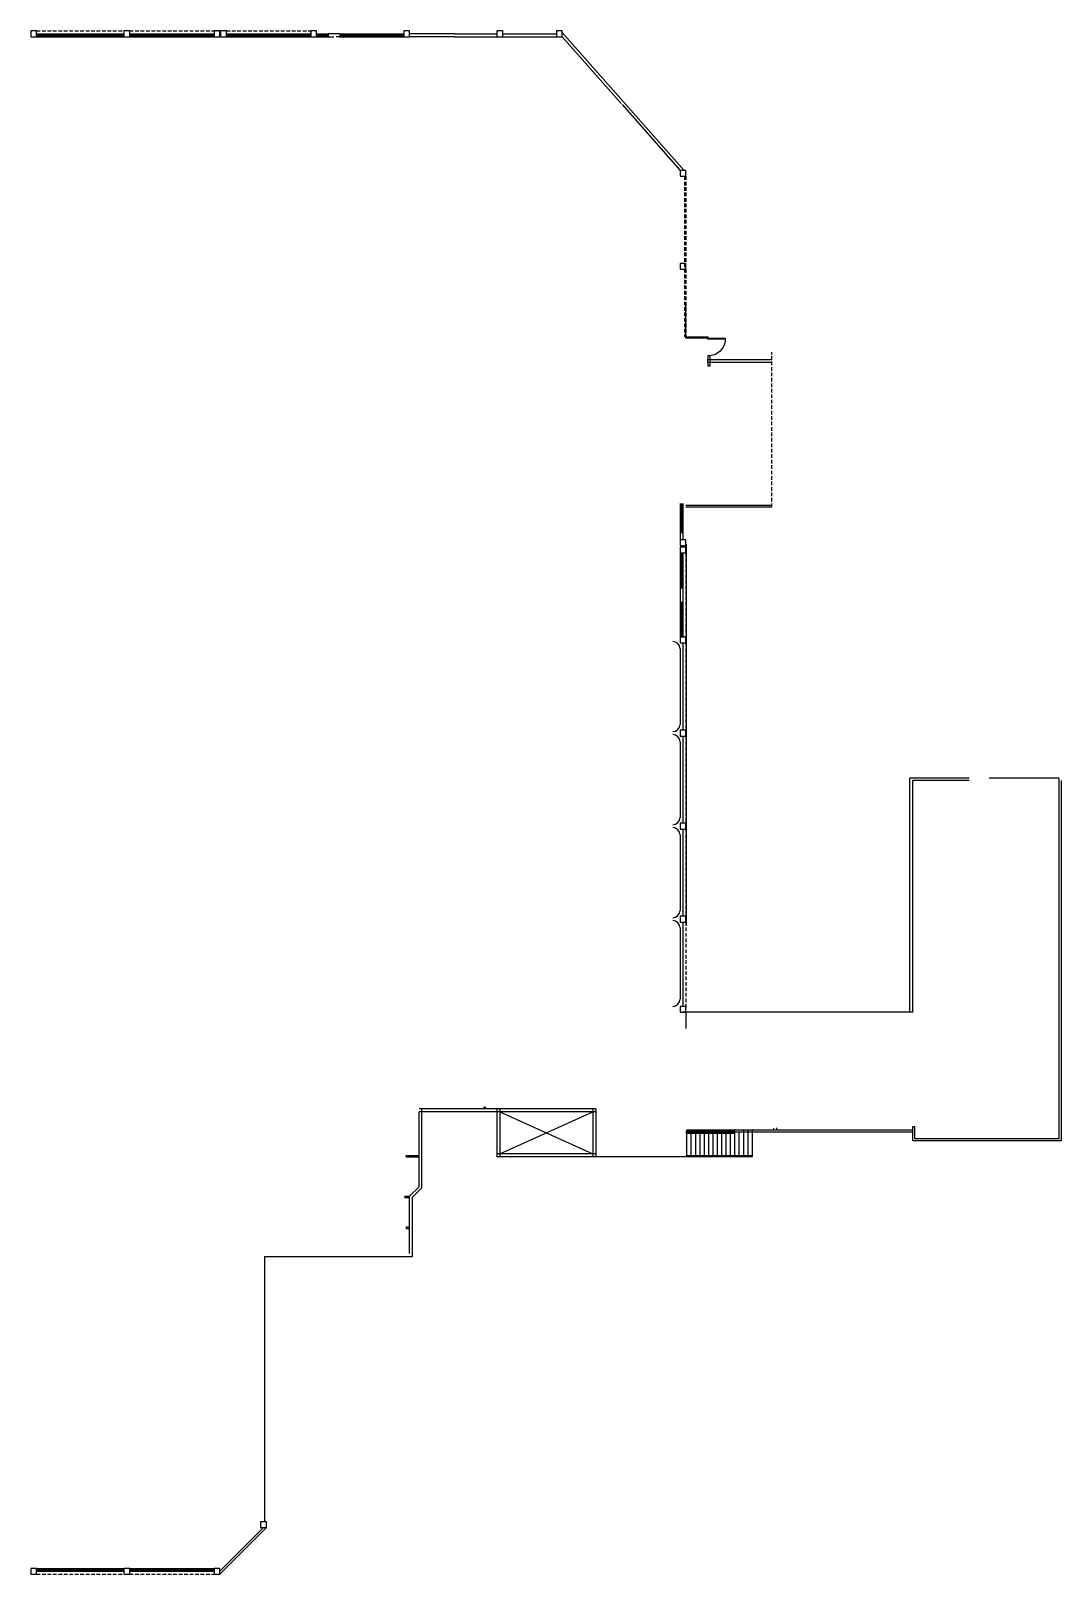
# Model space of a CAD drawing. Header units: metres. Extents: x 51 to 18146, y -212 to 18074.
# Drawn here: x 150 to 220.9, y 885.6 to 991.8 of the extents above; entities that cross this region are included whole.
import ezdxf

# ---------------------------------------------------------------- set-up
doc = ezdxf.new("R2010")
doc.units = ezdxf.units.M
doc.linetypes.add('HIDDEN', pattern=[0.375, 0.25, -0.125])
doc.layers.get('0').update_dxf_attribs({"color": 250})
for name, color, linetype in [('AY', 1, 'Continuous'), ('COL', 2, 'Continuous'), ('GR', 6, 'Continuous'), ('NO', 250, 'Continuous'), ('PA', 7, 'Continuous'), ('PU', 1, 'Continuous'), ('TA', 3, 'Continuous'), ('VE', 5, 'Continuous')]:
    doc.layers.add(name, color=color, linetype=linetype)
doc.layers.get('0').freeze()

# ---------------------------------------------------------------- blocks, each defined once
blk = doc.blocks.new('-COL40-')
at = {"color": 0}
blk.add_lwpolyline([(-0.2, 0.2), (-0.2, -0.2), (0.2, -0.2), (0.2, 0.2)], close=True, dxfattribs=at)
blk = doc.blocks.new('P-IZ')
at = {"color": 0}
blk.add_lwpolyline([(0.05, 1), (0.05, 0), (0, 0), (0, 1), (0.05, 1, -0.429311), (1, 0, -3.280951)], format="xyb", dxfattribs=at)
blk = doc.blocks.new('TERRAZA')
at = {"layer": 'AY', "color": 15, "linetype": 'HIDDEN'}
for p, q in [((150.44, 991.78), (156.44, 991.78)), ((150.44, 991.78), (156.44, 991.78)), ((156.84, 991.78), (162.89, 991.78)), ((163.49, 991.78), (169.29, 991.78)), ((194.99, 981.78), (194.99, 970.74)), ((195.09, 981.78), (195.09, 975.78)), ((195.09, 975.38), (195.09, 970.64)), ((200.99, 959.03), (200.99, 969.68)), ((195.09, 955.88), (195.09, 950.08)), ((195.09, 949.68), (195.09, 943.68)), ((195.09, 943.28), (195.09, 937.28)), ((195.09, 936.88), (195.09, 930.88)), ((195.09, 930.48), (195.09, 924.48)), ((150.44, 885.63), (156.44, 885.63)), ((156.84, 885.63), (162.64, 885.63))]:
    blk.add_line(p, q, dxfattribs=at)
at = {"layer": 'AY', "color": 15}
for p, q in [((195.14, 930.28), (195.14, 956.48)), ((214.57, 940.38), (210.49, 940.38)), ((220.74, 940.38), (220.74, 915.58)), ((210.69, 916.18), (195.14, 916.18)), ((210.69, 916.43), (210.84, 916.43)), ((210.69, 916.03), (210.69, 916.43)), ((210.84, 915.58), (210.84, 916.43)), ((220.74, 915.58), (210.84, 915.58))]:
    blk.add_line(p, q, dxfattribs=at)
for points in [[(210.49, 924.28), (210.49, 940.38)], [(210.69, 924.28), (210.69, 940.23)]]:
    blk.add_lwpolyline(points, dxfattribs=at)
at = {"layer": 'GR', "color": 15}
for p, q in [((199.04, 916.18), (199.04, 914.43)), ((199.34, 916.18), (199.34, 914.43)), ((199.64, 916.18), (199.64, 914.43)), ((195.14, 915.98), (195.14, 914.43)), ((195.44, 915.98), (195.44, 914.43)), ((195.74, 915.98), (195.74, 914.43)), ((196.04, 915.98), (196.04, 914.43)), ((196.34, 915.98), (196.34, 914.43)), ((196.64, 915.98), (196.64, 914.43)), ((196.94, 915.98), (196.94, 914.43)), ((197.24, 915.98), (197.24, 914.43)), ((197.54, 915.98), (197.54, 914.43)), ((197.84, 915.98), (197.84, 914.43)), ((198.14, 915.98), (198.14, 914.43)), ((198.44, 915.98), (198.44, 914.43)), ((198.74, 916.03), (198.74, 914.43))]:
    blk.add_line(p, q, dxfattribs=at)
for points in [[(198.44, 916.08), (198.44, 916.03), (195.14, 916.03), (195.14, 916.13), (198.44, 916.13), (198.44, 916.08), (195.14, 916.08)], [(198.44, 915.98), (198.44, 915.93), (195.14, 915.93), (195.14, 916.03), (198.44, 916.03), (198.44, 915.98), (195.14, 915.98)], [(199.64, 914.38), (199.64, 914.33), (195.14, 914.33), (195.14, 914.43), (199.64, 914.43), (199.64, 914.38), (195.14, 914.38)]]:
    blk.add_lwpolyline(points, dxfattribs=at)
at = {"layer": 'NO'}
for p, q in [((182.49, 991.58), (186.19, 991.58)), ((186.59, 991.68), (194.96, 982.18)), ((182.49, 991.38), (186.19, 991.38)), ((186.59, 991.38), (190.63, 986.79)), ((190.7, 986.72), (194.69, 982.18)), ((195.09, 970.74), (196.59, 970.74)), ((195.24, 970.64), (195.09, 970.64)), ((196.59, 970.64), (195.24, 970.64)), ((196.59, 970.74), (196.59, 970.64)), ((196.74, 969.42), (196.59, 969.42)), ((196.59, 969.42), (196.59, 969.18)), ((196.59, 969.18), (200.99, 969.18)), ((196.59, 968.98), (196.59, 969.18)), ((196.74, 969.42), (196.74, 968.72)), ((196.59, 968.98), (196.59, 968.72)), ((196.74, 968.72), (196.59, 968.72)), ((200.99, 959.13), (195.09, 959.13)), ((200.99, 959.03), (195.09, 959.03)), ((220.74, 940.38), (215.94, 940.38)), ((210.69, 924.28), (194.89, 924.28)), ((176.74, 912.28), (176.74, 917.43)), ((176.94, 912.2), (176.94, 917.63)), ((181.19, 917.77), (181.19, 917.63)), ((181.29, 917.77), (181.29, 917.63)), ((182.29, 917.43), (188.69, 914.53)), ((182.29, 914.53), (188.69, 917.43)), ((201.12, 916.31), (201.12, 916.18)), ((201.32, 916.32), (201.32, 916.18)), ((175.86, 914.43), (176.74, 914.43)), ((175.86, 914.33), (175.86, 914.43)), ((175.86, 914.33), (176.74, 914.33)), ((188.89, 914.53), (182.09, 914.53)), ((188.89, 914.33), (182.09, 914.33)), ((195.14, 914.33), (188.89, 914.33)), ((175.74, 911.63), (176.09, 911.63)), ((175.74, 911.53), (176.09, 911.53)), ((175.87, 909.51), (176.09, 909.51)), ((175.87, 909.41), (175.87, 909.51)), ((175.87, 909.41), (176.09, 909.41)), ((166.14, 889.23), (166.14, 907.48)), ((163.04, 885.83), (166.04, 888.83)), ((166.24, 889.23), (166.14, 889.23))]:
    blk.add_line(p, q, dxfattribs=at)
at = {"layer": 'PA', "color": 15}
for p, q in [((170.49, 991.58), (170.49, 991.38)), ((171.29, 991.58), (170.49, 991.58)), ((171.29, 991.58), (171.29, 991.38)), ((179.19, 991.58), (176.09, 991.58)), ((160.54, 991.38), (160.69, 991.38)), ((170.49, 991.38), (170.89, 991.38)), ((171.29, 991.38), (171.04, 991.38)), ((179.19, 991.38), (176.09, 991.38)), ((200.99, 968.98), (196.59, 968.98)), ((194.69, 957.28), (194.89, 957.28)), ((194.69, 957.28), (194.69, 956.78)), ((194.89, 957.28), (194.89, 956.78)), ((194.69, 953.48), (194.69, 952.48)), ((194.69, 953.48), (194.89, 953.48)), ((194.89, 953.48), (194.89, 952.48)), ((194.69, 952.48), (194.89, 952.48)), ((194.69, 949.28), (194.69, 944.08)), ((194.89, 949.68), (194.89, 943.68)), ((194.69, 942.88), (194.69, 937.68)), ((194.89, 943.28), (194.89, 937.28)), ((194.69, 936.48), (194.69, 931.28)), ((194.89, 936.88), (194.89, 930.88)), ((194.69, 930.08), (194.69, 925.18)), ((194.89, 930.48), (194.89, 924.68))]:
    blk.add_line(p, q, dxfattribs=at)
for centre, start, end in [((194.19, 949.28), 0, 90), ((194.19, 944.08), 270, 0), ((194.19, 942.88), 0, 90), ((194.19, 937.68), 270, 0), ((194.19, 936.48), 0, 90), ((194.19, 931.28), 270, 0), ((194.19, 930.08), 0, 90), ((194.19, 925.18), 270, 0)]:
    blk.add_arc(centre, 0.5, start, end, dxfattribs=at)
at = {"layer": 'TA', "color": 15}
for p, q in [((214.57, 940.23), (210.69, 940.23)), ((195.09, 924.28), (195.09, 923.16)), ((182.09, 917.63), (176.74, 917.63)), ((182.09, 917.43), (176.74, 917.43)), ((188.89, 917.63), (182.09, 917.63)), ((182.09, 917.63), (182.09, 914.33)), ((188.89, 917.43), (182.09, 917.43)), ((182.29, 917.63), (182.29, 914.33)), ((188.69, 917.63), (188.69, 914.33)), ((188.89, 917.63), (188.89, 914.33)), ((176.09, 911.63), (176.74, 912.28)), ((176.29, 911.55), (176.94, 912.2)), ((176.09, 907.68), (176.09, 911.63)), ((176.29, 907.48), (176.29, 911.55)), ((166.14, 907.48), (176.29, 907.48)), ((166.24, 888.83), (163.04, 885.63))]:
    blk.add_line(p, q, dxfattribs=at)
blk.add_lwpolyline([(220.89, 940.23), (220.89, 915.43), (210.69, 915.43), (210.69, 916.03), (195.14, 916.03)], dxfattribs=at)
at = {"layer": 'VE', "color": 15}
for p, q in [((150.44, 991.58), (156.44, 991.58)), ((150.44, 991.58), (156.44, 991.58)), ((150.44, 991.48), (156.44, 991.48)), ((150.44, 991.48), (156.44, 991.48)), ((156.84, 991.58), (162.64, 991.58)), ((156.84, 991.48), (162.64, 991.48)), ((163.49, 991.58), (169.29, 991.58)), ((163.49, 991.48), (169.29, 991.48)), ((169.69, 991.58), (170.49, 991.58)), ((169.69, 991.48), (170.49, 991.48)), ((171.29, 991.58), (175.69, 991.58)), ((171.29, 991.48), (175.69, 991.48)), ((179.19, 991.58), (182.09, 991.58)), ((150.44, 991.43), (156.44, 991.43)), ((150.44, 991.43), (156.44, 991.43)), ((150.44, 991.38), (156.44, 991.38)), ((150.44, 991.38), (156.44, 991.38)), ((156.84, 991.43), (162.64, 991.43)), ((156.84, 991.38), (160.54, 991.38)), ((160.69, 991.38), (162.64, 991.38)), ((163.49, 991.43), (169.29, 991.43)), ((163.49, 991.38), (169.29, 991.38)), ((169.69, 991.43), (170.49, 991.43)), ((169.69, 991.38), (170.49, 991.38)), ((171.29, 991.43), (175.69, 991.43)), ((171.29, 991.38), (175.69, 991.38)), ((179.19, 991.38), (182.09, 991.38)), ((195.09, 970.64), (195.09, 973.08)), ((194.69, 959.28), (194.69, 957.28)), ((194.74, 959.28), (194.74, 957.28)), ((194.79, 959.28), (194.79, 957.28)), ((194.89, 959.28), (194.89, 957.28)), ((194.69, 955.88), (194.69, 953.48)), ((194.74, 955.88), (194.74, 953.48)), ((194.79, 955.88), (194.79, 953.48)), ((194.89, 955.88), (194.89, 953.48)), ((194.69, 952.48), (194.69, 950.08)), ((194.74, 952.48), (194.74, 950.08)), ((194.79, 952.48), (194.79, 950.08)), ((194.89, 952.48), (194.89, 950.08)), ((150.44, 886.03), (156.44, 886.03)), ((150.44, 885.98), (156.44, 885.98)), ((150.44, 885.93), (156.44, 885.93)), ((150.44, 885.83), (156.44, 885.83)), ((156.84, 886.03), (162.64, 886.03)), ((156.84, 885.98), (162.64, 885.98)), ((156.84, 885.93), (162.64, 885.93)), ((156.84, 885.83), (162.64, 885.83))]:
    blk.add_line(p, q, dxfattribs=at)
at = {"layer": 'COL', "color": 15}
for p in [(150.24, 991.58), (150.24, 991.58), (156.64, 991.58), (156.64, 991.58), (162.84, 991.58), (163.29, 991.58), (169.49, 991.58), (175.89, 991.58), (182.29, 991.58), (186.39, 991.58), (194.89, 981.98), (194.89, 975.58), (194.89, 956.58), (194.89, 956.08), (194.89, 949.88), (194.89, 943.48), (194.89, 937.08), (194.89, 930.68), (194.89, 924.48), (166.04, 889.03), (150.24, 885.83), (156.64, 885.83), (162.84, 885.83)]:
    blk.add_blockref('-COL40-', p, dxfattribs=at)
at = {"layer": 'PU', "color": 15, "xscale": 1.204524480124168, "yscale": 1.204524480124168, "zscale": 1.204524480124168, "rotation": 270}
blk.add_blockref('P-IZ', (196.59, 970.64), dxfattribs=at)

msp = doc.modelspace()

# ---------------------------------------------------------------- block references
at = {"layer": 'NO'}
msp.add_blockref('TERRAZA', (0, 0), dxfattribs=at)

doc.saveas('drawing.dxf')
